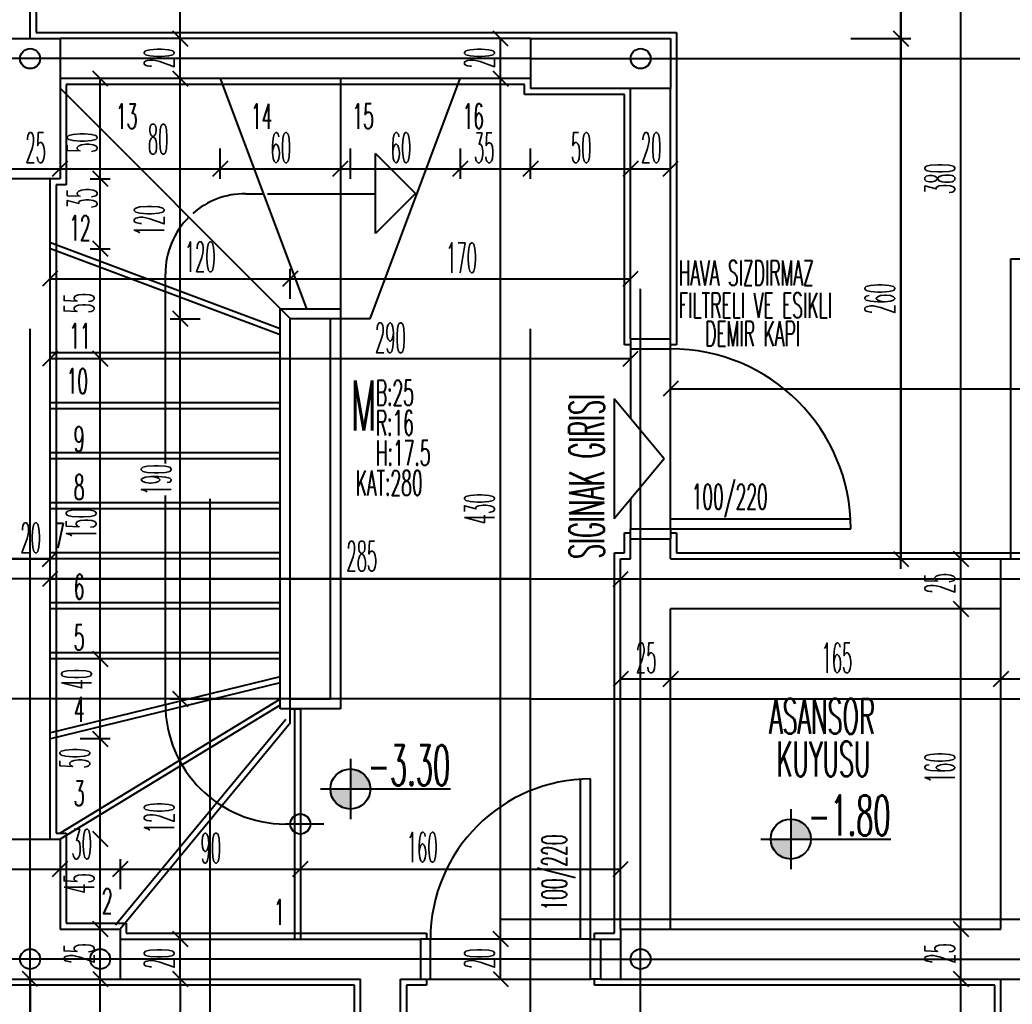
# Model space of a CAD drawing. Extents: x 78 to 306, y -397 to 18.
# Drawn here: x 271.2821 to 271.3813, y -396.5821 to -396.4837 of the extents above; entities that cross this region are included whole.
import ezdxf

# ---------------------------------------------------------------- set-up
doc = ezdxf.new("R2010")
doc.units = 0
doc.header["$LTSCALE"] = 0.5
doc.header["$MEASUREMENT"] = 0
for name, pattern in [('DASHDOT2', [0.5, 0.25, -0.125, 0, -0.125]), ('DASHED', [0.75, 0.5, -0.25]), ('DOT2', [0.125, 0, -0.125])]:
    doc.linetypes.add(name, pattern=pattern)
doc.layers.get('0').update_dxf_attribs({"linetype": 'CONTINUOUS'})
for name, color, linetype in [('AKS', 5, 'DASHDOT2'), ('ASHADE', 7, 'CONTINUOUS'), ('DUVAR', 6, 'CONTINUOUS'), ('IZDUSUM', 2, 'DOT2'), ('KAPI', 1, 'CONTINUOUS'), ('KOLON', 4, 'CONTINUOUS'), ('MERDIVEN', 3, 'CONTINUOUS'), ('OLCU', 31, 'CONTINUOUS'), ('SIVA', 7, 'CONTINUOUS')]:
    doc.layers.add(name, color=color, linetype=linetype)
doc.styles.add('OLCU', font='romans.shx', dxfattribs={"width": 0.6, "height": 0.125})
doc.styles.add('OLCUIC', font='ROMANS.SHX', dxfattribs={"width": 0.4, "height": 0.15})

msp = doc.modelspace()

# ---------------------------------------------------------------- hatches: boundary and pattern name
at = {"layer": 'MERDIVEN'}
h = msp.add_hatch(color=256, dxfattribs=at)
h.paths.add_polyline_path([(271.315144, -396.55856), (271.315144, -396.56056), (271.317144, -396.56056, 0.414214)])
h.paths.add_polyline_path([(271.315144, -396.56256), (271.315144, -396.56056), (271.313144, -396.56056, 0.414214)])
h = msp.add_hatch(color=256, dxfattribs=at)
h.paths.add_polyline_path([(271.359144, -396.56356), (271.359144, -396.56556), (271.361144, -396.56556, 0.414214)])
h.paths.add_polyline_path([(271.359144, -396.56756), (271.359144, -396.56556), (271.357144, -396.56556, 0.414214)])

# ---------------------------------------------------------------- linework, layer by layer
at = {"color": 0, "linetype": 'ByBlock'}
for p, q in [((271.297394, -396.48481), (271.298894, -396.48631)), ((271.298894, -396.48631), (271.297394, -396.48481)), ((271.330894, -396.48631), (271.329394, -396.48481)), ((271.370894, -396.48631), (271.369394, -396.48481)), ((271.369394, -396.48481), (271.370894, -396.48631)), ((271.290894, -396.49031), (271.289394, -396.48881)), ((271.298894, -396.49031), (271.297394, -396.48881)), ((271.297394, -396.48881), (271.298894, -396.49031)), ((271.329394, -396.48881), (271.330894, -396.49031)), ((271.330894, -396.49031), (271.329394, -396.48881)), ((271.286894, -396.49781), (271.285394, -396.49931)), ((271.285394, -396.49931), (271.286894, -396.49781)), ((271.302894, -396.49781), (271.301394, -396.49931)), ((271.301394, -396.49931), (271.302894, -396.49781)), ((271.314894, -396.49781), (271.313394, -396.49931)), ((271.313394, -396.49931), (271.314894, -396.49781)), ((271.326894, -396.49781), (271.325394, -396.49931)), ((271.325394, -396.49931), (271.326894, -396.49781)), ((271.333894, -396.49781), (271.332394, -396.49931)), ((271.332394, -396.49931), (271.333894, -396.49781)), ((271.343894, -396.49781), (271.342394, -396.49931)), ((271.342394, -396.49931), (271.343894, -396.49781)), ((271.346394, -396.49931), (271.347894, -396.49781)), ((271.289394, -396.49881), (271.290894, -396.50031)), ((271.290894, -396.50031), (271.289394, -396.49881)), ((271.289394, -396.50581), (271.290894, -396.50731)), ((271.290894, -396.50731), (271.289394, -396.50581)), ((271.285894, -396.50881), (271.284394, -396.51031)), ((271.309894, -396.50881), (271.308394, -396.51031)), ((271.308394, -396.51031), (271.309894, -396.50881)), ((271.342394, -396.51031), (271.343894, -396.50881)), ((271.297394, -396.51281), (271.298894, -396.51431)), ((271.298894, -396.51431), (271.297394, -396.51281)), ((271.285894, -396.51681), (271.284394, -396.51831)), ((271.289394, -396.51681), (271.290894, -396.51831)), ((271.290894, -396.51831), (271.289394, -396.51681)), ((271.342394, -396.51831), (271.343894, -396.51681)), ((271.347894, -396.51981), (271.346394, -396.52131)), ((271.284394, -396.53831), (271.285894, -396.53681)), ((271.369394, -396.53681), (271.370894, -396.53831)), ((271.375394, -396.53681), (271.376894, -396.53831)), ((271.376894, -396.53831), (271.375394, -396.53681)), ((271.285894, -396.53881), (271.284394, -396.54031)), ((271.341394, -396.54031), (271.342894, -396.53881)), ((271.375394, -396.54181), (271.376894, -396.54331)), ((271.376894, -396.54331), (271.375394, -396.54181)), ((271.289394, -396.54681), (271.290894, -396.54831)), ((271.290894, -396.54831), (271.289394, -396.54681)), ((271.342894, -396.54881), (271.341394, -396.55031)), ((271.347894, -396.54881), (271.346394, -396.55031)), ((271.346394, -396.55031), (271.347894, -396.54881)), ((271.380894, -396.54881), (271.379394, -396.55031)), ((271.379394, -396.55031), (271.380894, -396.54881)), ((271.297394, -396.55081), (271.298894, -396.55231)), ((271.298894, -396.55231), (271.297394, -396.55081)), ((271.289394, -396.55481), (271.290894, -396.55631)), ((271.290894, -396.55631), (271.289394, -396.55481)), ((271.289394, -396.56481), (271.290894, -396.56631)), ((271.290894, -396.56631), (271.289394, -396.56481)), ((271.286894, -396.56781), (271.285394, -396.56931)), ((271.285394, -396.56931), (271.286894, -396.56781)), ((271.292894, -396.56781), (271.291394, -396.56931)), ((271.291394, -396.56931), (271.292894, -396.56781)), ((271.310894, -396.56781), (271.309394, -396.56931)), ((271.309394, -396.56931), (271.310894, -396.56781)), ((271.341394, -396.56931), (271.342894, -396.56781)), ((271.289394, -396.57381), (271.290894, -396.57531)), ((271.290894, -396.57531), (271.289394, -396.57381)), ((271.375394, -396.57381), (271.376894, -396.57531)), ((271.376894, -396.57531), (271.375394, -396.57381)), ((271.297394, -396.57481), (271.298894, -396.57631)), ((271.298894, -396.57631), (271.297394, -396.57481)), ((271.329394, -396.57481), (271.330894, -396.57631)), ((271.330894, -396.57631), (271.329394, -396.57481)), ((271.283894, -396.58031), (271.282394, -396.57881)), ((271.289394, -396.57881), (271.290894, -396.58031)), ((271.298894, -396.58031), (271.297394, -396.57881)), ((271.297394, -396.57881), (271.298894, -396.58031)), ((271.329394, -396.57881), (271.330894, -396.58031)), ((271.375394, -396.57881), (271.376894, -396.58031)), ((271.376894, -396.58031), (271.375394, -396.57881))]:
    msp.add_line(p, q, dxfattribs=at)
at = {"layer": 'AKS'}
for p, q in [((271.283144, -396.83956), (271.283144, -396.35156)), ((271.333144, -396.83956), (271.333144, -396.35156)), ((271.290144, -396.83556), (271.290144, -396.35556)), ((271.344144, -396.83556), (271.344144, -396.35556)), ((271.333144, -396.48756), (271.041144, -396.48756)), ((271.333144, -396.48756), (271.625144, -396.48756)), ((271.333144, -396.53956), (271.037144, -396.53956)), ((271.333144, -396.53956), (271.629144, -396.53956)), ((271.333144, -396.55156), (271.041144, -396.55156)), ((271.333144, -396.55156), (271.625144, -396.55156)), ((271.333144, -396.57756), (271.037144, -396.57756)), ((271.333144, -396.57756), (271.629144, -396.57756))]:
    msp.add_line(p, q, dxfattribs=at)
at = {"layer": 'ASHADE'}
for centre in [(271.283144, -396.48756), (271.344144, -396.48756), (271.283144, -396.57756), (271.290144, -396.57756), (271.344144, -396.57756)]:
    msp.add_circle(centre, 0.001, dxfattribs=at)
at = {"layer": 'DUVAR'}
for p, q in [((271.283144, -396.48556), (271.283144, -396.46156)), ((271.333144, -396.48556), (271.286144, -396.48556)), ((271.333144, -396.48956), (271.286144, -396.48956)), ((271.343144, -396.51556), (271.343144, -396.49056)), ((271.347144, -396.51556), (271.347144, -396.49056)), ((271.285144, -396.56556), (271.285144, -396.49956)), ((271.343144, -396.51556), (271.347144, -396.51556)), ((271.343144, -396.53556), (271.347144, -396.53556)), ((271.343144, -396.53756), (271.343144, -396.53556)), ((271.347144, -396.53756), (271.347144, -396.53556)), ((271.342144, -396.57456), (271.342144, -396.53756)), ((271.342144, -396.53756), (271.343144, -396.53756)), ((271.347144, -396.53756), (271.380144, -396.53756)), ((271.347144, -396.57456), (271.347144, -396.54256)), ((271.380144, -396.54256), (271.347144, -396.54256)), ((271.292144, -396.57556), (271.322144, -396.57556)), ((271.322144, -396.57556), (271.322144, -396.57956)), ((271.340144, -396.57556), (271.342144, -396.57556)), ((271.340144, -396.57556), (271.340144, -396.57956)), ((271.292144, -396.57956), (271.316144, -396.57956)), ((271.316144, -396.62356), (271.316144, -396.57956)), ((271.320144, -396.62156), (271.320144, -396.57956)), ((271.320144, -396.57956), (271.322144, -396.57956)), ((271.340144, -396.57956), (271.342144, -396.57956)), ((271.380144, -396.60956), (271.380144, -396.57956))]:
    msp.add_line(p, q, dxfattribs=at)
at = {"layer": 'IZDUSUM', "ltscale": 0.6}
for p, q in [((271.310799, -396.51256), (271.302174, -396.48956)), ((271.314174, -396.51256), (271.314174, -396.48956)), ((271.317114, -396.51356), (271.326114, -396.48956)), ((271.317644, -396.50503), (271.317644, -396.49703)), ((271.321644, -396.50103), (271.317644, -396.49703)), ((271.304659, -396.50106), (271.306522, -396.50106)), ((271.30685, -396.50106), (271.317644, -396.50106)), ((271.321644, -396.50103), (271.317644, -396.50503)), ((271.308144, -396.514574), (271.285174, -396.50596)), ((271.381144, -396.50756), (271.410144, -396.50756)), ((271.381144, -396.53756), (271.381144, -396.50756)), ((271.308144, -396.51256), (271.314174, -396.51256)), ((271.314144, -396.51256), (271.314144, -396.55256)), ((271.317114, -396.51356), (271.309144, -396.51356)), ((271.313144, -396.55156), (271.313144, -396.51356)), ((271.308144, -396.51696), (271.285144, -396.51696)), ((271.308144, -396.52196), (271.285144, -396.52196)), ((271.308144, -396.52696), (271.285144, -396.52696)), ((271.308144, -396.53196), (271.285144, -396.53196)), ((271.308144, -396.53696), (271.285144, -396.53696)), ((271.308144, -396.54196), (271.285144, -396.54196)), ((271.308144, -396.54696), (271.285144, -396.54696)), ((271.308144, -396.549346), (271.285174, -396.55496)), ((271.308144, -396.551569), (271.286144, -396.56496)), ((271.309144, -396.55156), (271.313144, -396.55156)), ((271.314144, -396.55256), (271.309144, -396.55256)), ((271.309544, -396.55256), (271.309544, -396.57556)), ((271.308681, -396.553599), (271.291681, -396.574178))]:
    msp.add_line(p, q, dxfattribs=at)
msp.add_arc((271.304659, -396.50906), 0.008, 90, 131.22095, dxfattribs=at)
at = {"layer": 'KAPI', "linetype": 'DASHED', "ltscale": 0.4}
for p, q in [((271.301144, -396.63156), (271.301144, -396.432084)), ((271.130144, -396.57356), (271.549144, -396.57356))]:
    msp.add_line(p, q, dxfattribs=at)
at = {"layer": 'KAPI'}
for p, q in [((271.296659, -396.528014), (271.296659, -396.50906)), ((271.343144, -396.51556), (271.343144, -396.51656)), ((271.343144, -396.51556), (271.343144, -396.51656)), ((271.343144, -396.51556), (271.343144, -396.51656)), ((271.347144, -396.51656), (271.347144, -396.51556)), ((271.347144, -396.51656), (271.347144, -396.51556)), ((271.347144, -396.51656), (271.347144, -396.51556)), ((271.343144, -396.51656), (271.347144, -396.51656)), ((271.343144, -396.51656), (271.347144, -396.51656)), ((271.343144, -396.51656), (271.347144, -396.51656)), ((271.343144, -396.51656), (271.343144, -396.523539)), ((271.347144, -396.53356), (271.347144, -396.51656)), ((271.296659, -396.55206), (271.296659, -396.53123)), ((271.343144, -396.531581), (271.343144, -396.53456)), ((271.347144, -396.53456), (271.347144, -396.53356)), ((271.347144, -396.53356), (271.365116, -396.53356)), ((271.347144, -396.53456), (271.347144, -396.53356)), ((271.347144, -396.53456), (271.347144, -396.53356)), ((271.343144, -396.53456), (271.347144, -396.53456)), ((271.343144, -396.53556), (271.343144, -396.53456)), ((271.343144, -396.53456), (271.347144, -396.53456)), ((271.343144, -396.53456), (271.347144, -396.53456)), ((271.347144, -396.53456), (271.347144, -396.53556)), ((271.347144, -396.53456), (271.365144, -396.53456)), ((271.338144, -396.57556), (271.338144, -396.559591)), ((271.339144, -396.57556), (271.339144, -396.55956)), ((271.323144, -396.57556), (271.322144, -396.57556)), ((271.323144, -396.57556), (271.322144, -396.57556)), ((271.323144, -396.57556), (271.322144, -396.57556)), ((271.323144, -396.57956), (271.323144, -396.57556)), ((271.323144, -396.57956), (271.323144, -396.57556)), ((271.323144, -396.57956), (271.323144, -396.57556)), ((271.338144, -396.57556), (271.323144, -396.57556)), ((271.339144, -396.57556), (271.338144, -396.57556)), ((271.339144, -396.57556), (271.338144, -396.57556)), ((271.339144, -396.57556), (271.338144, -396.57556)), ((271.339144, -396.57956), (271.339144, -396.57556)), ((271.339144, -396.57556), (271.340144, -396.57556)), ((271.339144, -396.57956), (271.339144, -396.57556)), ((271.339144, -396.57956), (271.339144, -396.57556)), ((271.322144, -396.57956), (271.323144, -396.57956)), ((271.322144, -396.57956), (271.323144, -396.57956)), ((271.322144, -396.57956), (271.323144, -396.57956)), ((271.323144, -396.57956), (271.339144, -396.57956)), ((271.340144, -396.57956), (271.339144, -396.57956))]:
    msp.add_line(p, q, dxfattribs=at)
at = {"layer": 'KAPI', "ltscale": 1.4}
for p, q in [((271.341495, -396.52156), (271.341495, -396.53356)), ((271.346495, -396.52756), (271.341495, -396.52156)), ((271.346495, -396.52756), (271.341495, -396.53356)), ((271.312479, -396.56406), (271.308659, -396.56406))]:
    msp.add_line(p, q, dxfattribs=at)
at = {"layer": 'KAPI'}
for centre, radius, start, end in [((271.304659, -396.50906), 0.008, 135, 180), ((271.347144, -396.53456), 0.018, 0, 90), ((271.339144, -396.57556), 0.016, 90, 180)]:
    msp.add_arc(centre, radius, start, end, dxfattribs=at)
at = {"layer": 'KAPI', "ltscale": 1.4}
msp.add_arc((271.308659, -396.55206), 0.012, 180, 270, dxfattribs=at)
at = {"layer": 'KOLON'}
for p, q in [((271.281144, -396.48556), (271.286144, -396.48556)), ((271.286144, -396.48556), (271.286144, -396.49956)), ((271.333144, -396.48556), (271.347144, -396.48556)), ((271.333144, -396.48556), (271.333144, -396.49056)), ((271.347144, -396.48556), (271.347144, -396.49056)), ((271.309144, -396.51353), (271.286144, -396.49053)), ((271.347144, -396.49056), (271.333144, -396.49056)), ((271.286144, -396.49956), (271.281144, -396.49956)), ((271.380144, -396.53756), (271.385144, -396.53756)), ((271.380144, -396.57456), (271.380144, -396.53756)), ((271.281144, -396.56556), (271.286144, -396.56556)), ((271.286144, -396.56556), (271.286144, -396.57456)), ((271.286144, -396.57456), (271.292144, -396.57456)), ((271.292144, -396.57456), (271.292144, -396.57956)), ((271.342144, -396.57456), (271.380144, -396.57456)), ((271.342144, -396.57456), (271.342144, -396.57956)), ((271.281144, -396.57956), (271.292144, -396.57956)), ((271.342144, -396.57956), (271.385144, -396.57956))]:
    msp.add_line(p, q, dxfattribs=at)
at = {"layer": 'MERDIVEN', "linetype": 'ByBlock'}
for p, q in [((271.308144, -396.515174), (271.285174, -396.50656)), ((271.309144, -396.55256), (271.309144, -396.51353)), ((271.308144, -396.51756), (271.285144, -396.51756)), ((271.308144, -396.52256), (271.285144, -396.52256)), ((271.308144, -396.52756), (271.285144, -396.52756)), ((271.308144, -396.53256), (271.285144, -396.53256)), ((271.308144, -396.53756), (271.285144, -396.53756)), ((271.308144, -396.54256), (271.285144, -396.54256)), ((271.308144, -396.54756), (271.285144, -396.54756)), ((271.309144, -396.55256), (271.308144, -396.55256)), ((271.309144, -396.553981), (271.309144, -396.55256)), ((271.309144, -396.55256), (271.310144, -396.55256)), ((271.310144, -396.55256), (271.310144, -396.57556)), ((271.309144, -396.553981), (271.292144, -396.57456))]:
    msp.add_line(p, q, dxfattribs=at)
at = {"layer": 'MERDIVEN'}
for p, q in [((271.308144, -396.55256), (271.308144, -396.51256)), ((271.308144, -396.549946), (271.285174, -396.55556)), ((271.308144, -396.552169), (271.286144, -396.56556)), ((271.315144, -396.55756), (271.315144, -396.56356)), ((271.312144, -396.56056), (271.325144, -396.56056)), ((271.359144, -396.56256), (271.359144, -396.56856)), ((271.356144, -396.56556), (271.369144, -396.56556))]:
    msp.add_line(p, q, dxfattribs=at)
for centre in [(271.315144, -396.56056), (271.359144, -396.56556)]:
    msp.add_circle(centre, 0.002, dxfattribs=at)
at = {"layer": 'MERDIVEN', "linetype": 'ByBlock'}
msp.add_circle((271.310144, -396.56406), 0.001, dxfattribs=at)
at = {"layer": 'OLCU', "ltscale": 1.4}
for p, q in [((271.370144, -396.53856), (271.370144, -396.46056)), ((271.298144, -396.48556), (271.298144, -396.46156)), ((271.370144, -396.46156), (271.370144, -396.48556)), ((271.376144, -396.53756), (271.376144, -396.46156)), ((271.298144, -396.48956), (271.298144, -396.48556)), ((271.330144, -396.48956), (271.330144, -396.48556)), ((271.365144, -396.48556), (271.371144, -396.48556)), ((271.370144, -396.48556), (271.370144, -396.53756)), ((271.290144, -396.49956), (271.290144, -396.48956)), ((271.298144, -396.51356), (271.298144, -396.48956)), ((271.330144, -396.57556), (271.330144, -396.48956)), ((271.302144, -396.49956), (271.302144, -396.49656)), ((271.315144, -396.49956), (271.315144, -396.49656)), ((271.326144, -396.49956), (271.326144, -396.49656)), ((271.333144, -396.49956), (271.333144, -396.49656)), ((271.281144, -396.49856), (271.286144, -396.49856)), ((271.286144, -396.49856), (271.302144, -396.49856)), ((271.302144, -396.49856), (271.314144, -396.49856)), ((271.314144, -396.49856), (271.326144, -396.49856)), ((271.326144, -396.49856), (271.333144, -396.49856)), ((271.333144, -396.49856), (271.343144, -396.49856)), ((271.343144, -396.49856), (271.347144, -396.49856)), ((271.289144, -396.49956), (271.291144, -396.49956)), ((271.290144, -396.50656), (271.290144, -396.49956)), ((271.289144, -396.50656), (271.291144, -396.50656)), ((271.290144, -396.51756), (271.290144, -396.50656)), ((271.309144, -396.51156), (271.309144, -396.50856)), ((271.285144, -396.50956), (271.309144, -396.50956)), ((271.309144, -396.50956), (271.343144, -396.50956)), ((271.297144, -396.51356), (271.300144, -396.51356)), ((271.298144, -396.55156), (271.298144, -396.51356)), ((271.343144, -396.51756), (271.285144, -396.51756)), ((271.290144, -396.54756), (271.290144, -396.51756)), ((271.347144, -396.52056), (271.449144, -396.52056)), ((271.285144, -396.53756), (271.253144, -396.53756)), ((271.281144, -396.53756), (271.285144, -396.53756)), ((271.376144, -396.54256), (271.376144, -396.53756)), ((271.285144, -396.53956), (271.342144, -396.53956)), ((271.376144, -396.57456), (271.376144, -396.54256)), ((271.290144, -396.55556), (271.290144, -396.54756)), ((271.342144, -396.54956), (271.347144, -396.54956)), ((271.347144, -396.54956), (271.380144, -396.54956)), ((271.380144, -396.54956), (271.385144, -396.54956)), ((271.297144, -396.55156), (271.302144, -396.55156)), ((271.298144, -396.57556), (271.298144, -396.55156)), ((271.291144, -396.55556), (271.288144, -396.55556)), ((271.290144, -396.56556), (271.290144, -396.55556)), ((271.290144, -396.57456), (271.290144, -396.56556)), ((271.292144, -396.56756), (271.292144, -396.57056)), ((271.281144, -396.56856), (271.286144, -396.56856)), ((271.286144, -396.56856), (271.292144, -396.56856)), ((271.292144, -396.56856), (271.310144, -396.56856)), ((271.310144, -396.56856), (271.342144, -396.56856)), ((271.290144, -396.57956), (271.290144, -396.57456)), ((271.376144, -396.57956), (271.376144, -396.57456)), ((271.298144, -396.57956), (271.298144, -396.57556)), ((271.330144, -396.57956), (271.330144, -396.57556)), ((271.283144, -396.57956), (271.283144, -396.71956)), ((271.298144, -396.57956), (271.298144, -396.62356)), ((271.376144, -396.60956), (271.376144, -396.57956))]:
    msp.add_line(p, q, dxfattribs=at)
at = {"layer": 'SIVA', "ltscale": 1.4}
for p, q in [((271.283744, -396.46216), (271.283744, -396.48496)), ((271.283744, -396.48496), (271.286144, -396.48496)), ((271.286144, -396.48496), (271.333144, -396.48496)), ((271.333144, -396.48496), (271.347744, -396.48496)), ((271.347744, -396.48496), (271.347744, -396.49056)), ((271.332544, -396.49016), (271.286744, -396.49016)), ((271.286744, -396.49016), (271.286744, -396.50016)), ((271.332544, -396.49116), (271.332544, -396.49016)), ((271.342544, -396.49116), (271.332544, -396.49116)), ((271.342544, -396.51616), (271.342544, -396.49116)), ((271.347744, -396.49056), (271.347744, -396.51616)), ((271.286744, -396.50016), (271.285744, -396.50016)), ((271.285744, -396.50016), (271.285744, -396.56496)), ((271.343144, -396.51616), (271.342544, -396.51616)), ((271.347744, -396.51616), (271.347144, -396.51616)), ((271.342544, -396.53696), (271.342544, -396.53496)), ((271.342544, -396.53496), (271.343144, -396.53496)), ((271.347144, -396.53496), (271.347744, -396.53496)), ((271.347744, -396.53496), (271.347744, -396.53696)), ((271.341544, -396.57456), (271.341544, -396.53696)), ((271.341544, -396.53696), (271.342544, -396.53696)), ((271.347744, -396.53696), (271.380144, -396.53696)), ((271.380144, -396.53696), (271.385744, -396.53696)), ((271.285744, -396.56496), (271.286744, -396.56496)), ((271.286744, -396.56496), (271.286744, -396.57396)), ((271.286744, -396.57396), (271.292744, -396.57396)), ((271.292744, -396.57396), (271.292744, -396.57496)), ((271.292744, -396.57496), (271.322744, -396.57496)), ((271.322744, -396.57496), (271.322744, -396.57556)), ((271.339544, -396.57496), (271.341544, -396.57496)), ((271.339544, -396.57556), (271.339544, -396.57496)), ((271.341544, -396.57496), (271.341544, -396.57456)), ((271.292144, -396.58016), (271.280544, -396.58016)), ((271.315544, -396.58016), (271.292144, -396.58016)), ((271.315544, -396.62416), (271.315544, -396.58016)), ((271.322744, -396.58016), (271.320744, -396.58016)), ((271.320744, -396.58016), (271.320744, -396.60956)), ((271.322744, -396.57956), (271.322744, -396.58016)), ((271.339544, -396.58016), (271.339544, -396.57956)), ((271.342144, -396.58016), (271.339544, -396.58016)), ((271.379544, -396.58016), (271.342144, -396.58016)), ((271.379544, -396.60896), (271.379544, -396.58016))]:
    msp.add_line(p, q, dxfattribs=at)

# ---------------------------------------------------------------- texts
at = {"layer": 'KAPI', "style": 'OLCU', "width": 0.5}
for s, rotation, p in [('13', 360, (271.291719, -396.494569)), ('14', 360, (271.305207, -396.494569)), ('15', 360, (271.315347, -396.494569)), ('16', 360, (271.326348, -396.494569)), ('12', 360, (271.287046, -396.505742)), ('11', 360, (271.287046, -396.516532)), ('10', 360, (271.286791, -396.521041)), ('B:25', 360, (271.317686, -396.522215)), ('R:16', 360, (271.317686, -396.525215)), ('9', 360, (271.287505, -396.526844)), ('H:17.5', 360, (271.317686, -396.528215)), ('KAT:280', 360, (271.315663, -396.531215)), ('8', 360, (271.287505, -396.53163)), ('100/220', 360, (271.349241, -396.532604)), ('7', 360, (271.285537, -396.536499)), ('6', 360, (271.287505, -396.541601)), ('5', 360, (271.287505, -396.546668)), ('4', 360, (271.287505, -396.55386)), ('3', 360, (271.287505, -396.562252)), ('100/220', 90, (271.336768, -396.572712)), ('2', 360, (271.290312, -396.573014)), ('1', 360, (271.307505, -396.57412))]:
    msp.add_text(s, height=0.0025, rotation=rotation, dxfattribs=at).set_placement(p)
for s, p in [('HAVA SIZDIRMAZ ', (271.347932, -396.510227)), ('FILTRELI VE ESIKLI ', (271.347932, -396.51346)), (' DEMIR KAPI', (271.349722, -396.516297))]:
    msp.add_text(s, height=0.0025, dxfattribs=at).set_placement(p)
at = {"layer": 'MERDIVEN', "style": 'OLCU', "width": 0.5}
for s, height, p in [('M', 0.005, (271.315189, -396.524734)), ('-3.30', 0.004, (271.31688, -396.560195)), ('-1.80', 0.004, (271.36088, -396.565195))]:
    msp.add_text(s, height=height, dxfattribs=at).set_placement(p)
at = {"layer": 'MERDIVEN', "linetype": 'ByBlock', "style": 'OLCU', "width": 0.5}
msp.add_text('SIGINAK GIRISI', height=0.0035, rotation=90, dxfattribs=at).set_placement((271.34051, -396.537559))
for s, p in [('ASANSOR', (271.356963, -396.55506)), ('KUYUSU', (271.357734, -396.559299))]:
    msp.add_text(s, height=0.0035, dxfattribs=at).set_placement(p)
at = {"layer": 'OLCU', "style": 'OLCUIC', "width": 0.4}
for s, p in [('20', (271.297544, -396.488531)), ('20', (271.329544, -396.488531)), ('50', (271.289858, -396.496995)), ('380', (271.375544, -396.501103)), ('35', (271.289858, -396.502557)), ('120', (271.296551, -396.50527)), ('260', (271.369544, -396.513103)), ('55', (271.289544, -396.513031)), ('190', (271.297252, -396.531177)), ('430', (271.329544, -396.534103)), ('150', (271.289752, -396.535579)), ('25', (271.375544, -396.541031)), ('40', (271.289284, -396.550605)), ('50', (271.289119, -396.558518)), ('160', (271.375544, -396.559988)), ('120', (271.297544, -396.564988)), ('45', (271.289544, -396.571031)), ('25', (271.289544, -396.578031)), ('25', (271.375544, -396.578031)), ('20', (271.297544, -396.578531)), ('20', (271.329544, -396.578531))]:
    msp.add_text(s, height=0.003, rotation=90, dxfattribs=at).set_placement(p)
for s, p in [('80', (271.294914, -396.497112)), ('25', (271.282673, -396.49796)), ('60', (271.307173, -396.49796)), ('60', (271.319173, -396.49796)), ('35', (271.327488, -396.497962)), ('50', (271.337173, -396.49796)), ('20', (271.344173, -396.49796)), ('120', (271.298597, -396.50887)), ('170', (271.324715, -396.50896)), ('290', (271.317601, -396.51696)), ('20', (271.282173, -396.53696)), ('285', (271.314739, -396.538794)), ('25', (271.343673, -396.54896)), ('165', (271.362215, -396.54896)), ('30', (271.287273, -396.567562)), ('90', (271.300173, -396.56796)), ('160', (271.320781, -396.567885))]:
    msp.add_text(s, height=0.003, dxfattribs=at).set_placement(p)

doc.saveas('drawing.dxf')
